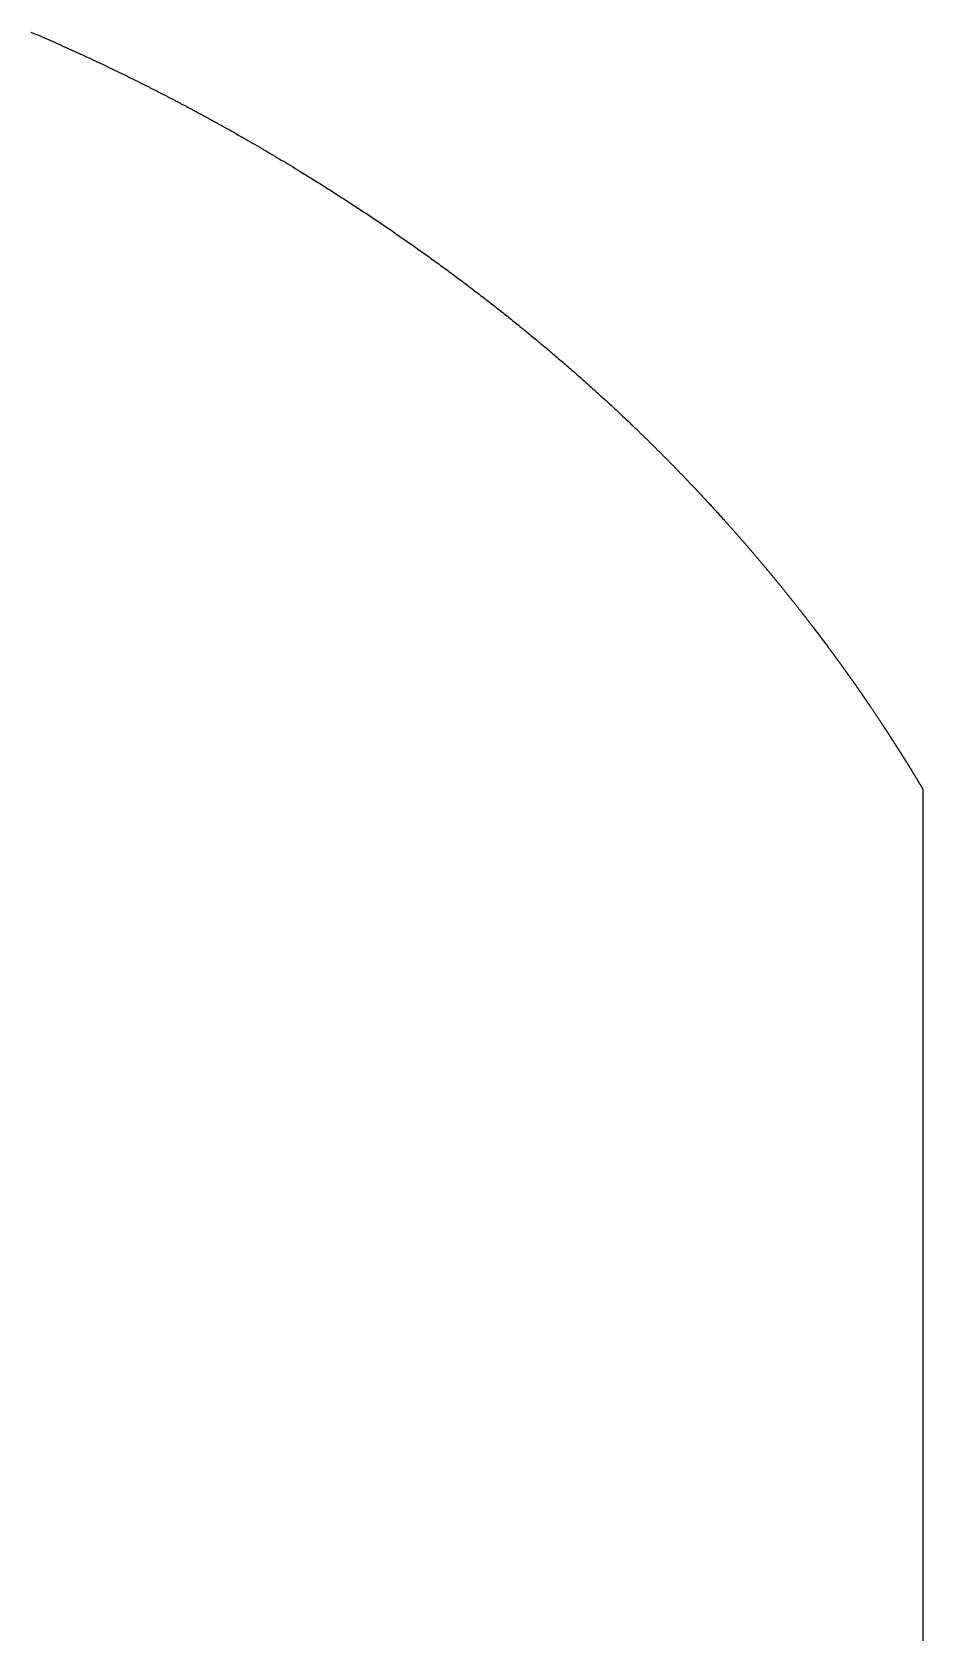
# Model space of a CAD drawing. Header units: millimetres. Extents: x 0 to 610, y 0 to 457.
# Drawn here: x 151.9 to 164, y 88.19 to 109.95 of the extents above; entities that cross this region are included whole.
import ezdxf

# ---------------------------------------------------------------- set-up
doc = ezdxf.new("R2010")
doc.units = ezdxf.units.MM
doc.layers.add('CUT_AIRCRAFT', color=7, linetype='Continuous')

msp = doc.modelspace()

# ---------------------------------------------------------------- linework, layer by layer
at = {"layer": 'CUT_AIRCRAFT'}
msp.add_lwpolyline([(151.88092, 109.95118), (151.91285, 109.93751), (151.94398, 109.92412), (151.97468, 109.91087), (152.00529, 109.89761), (152.03612, 109.88422), (152.06714, 109.8707), (152.09827, 109.85709), (152.1294, 109.84344), (152.16046, 109.82976), (152.19145, 109.81608), (152.22237, 109.80238), (152.25324, 109.78865), (152.28408, 109.7749), (152.31492, 109.7611), (152.34582, 109.74722), (152.37682, 109.73326), (152.40792, 109.71919), (152.43898, 109.70511), (152.46978, 109.69109), (152.50011, 109.67725), (152.52995, 109.6636), (152.55989, 109.64986), (152.59069, 109.63565), (152.62313, 109.62063), (152.65737, 109.60472), (152.69115, 109.58898), (152.72161, 109.57476), (152.74587, 109.56341), (152.76204, 109.55583), (152.77202, 109.55114), (152.77869, 109.548), (152.78491, 109.54505), (152.79295, 109.54126), (152.80264, 109.53668), (152.81322, 109.53169), (152.82392, 109.52664), (152.83413, 109.52181), (152.84389, 109.51718), (152.85341, 109.51267), (152.8629, 109.50816), (152.87252, 109.50359), (152.88225, 109.49896), (152.89205, 109.49429), (152.90185, 109.48962), (152.91162, 109.48496), (152.92135, 109.48031), (152.93106, 109.47567), (152.94077, 109.47102), (152.95049, 109.46637), (152.96021, 109.46171), (152.96994, 109.45704), (152.97966, 109.45236), (152.98939, 109.44769), (152.9991, 109.44301), (153.00882, 109.43833), (153.01853, 109.43364), (153.02824, 109.42896), (153.03795, 109.42426), (153.04766, 109.41957), (153.05736, 109.41487), (153.06707, 109.41016), (153.07677, 109.40545), (153.08647, 109.40074), (153.09617, 109.39602), (153.10587, 109.39131), (153.11557, 109.38658), (153.12526, 109.38185), (153.13495, 109.37712), (153.14464, 109.37239), (153.15433, 109.36765), (153.16402, 109.36291), (153.1737, 109.35816), (153.18339, 109.35341), (153.19307, 109.34866), (153.20275, 109.3439), (153.21243, 109.33914), (153.2221, 109.33438), (153.23178, 109.32961), (153.24145, 109.32484), (153.25112, 109.32006), (153.26079, 109.31528), (153.27045, 109.3105), (153.28012, 109.30572), (153.28978, 109.30093), (153.29944, 109.29613), (153.3091, 109.29133), (153.31876, 109.28653), (153.32841, 109.28173), (153.33807, 109.27692), (153.34772, 109.27211), (153.35737, 109.26729), (153.36702, 109.26247), (153.37667, 109.25765), (153.38631, 109.25282), (153.39595, 109.24799), (153.4056, 109.24315), (153.41523, 109.23832), (153.42487, 109.23347), (153.43451, 109.22863), (153.44414, 109.22378), (153.45377, 109.21893), (153.4634, 109.21407), (153.47303, 109.20921), (153.48266, 109.20434), (153.49228, 109.19948), (153.50191, 109.1946), (153.51153, 109.18973), (153.52115, 109.18485), (153.53076, 109.17997), (153.54038, 109.17508), (153.54999, 109.17019), (153.55961, 109.1653), (153.56922, 109.1604), (153.57882, 109.1555), (153.58843, 109.1506), (153.59803, 109.14569), (153.60764, 109.14078), (153.61724, 109.13586), (153.62684, 109.13094), (153.63643, 109.12602), (153.64603, 109.1211), (153.65562, 109.11617), (153.66521, 109.11123), (153.6748, 109.1063), (153.68439, 109.10136), (153.69397, 109.09641), (153.70356, 109.09146), (153.71314, 109.08651), (153.72272, 109.08156), (153.7323, 109.0766), (153.74187, 109.07164), (153.75145, 109.06667), (153.76102, 109.0617), (153.77059, 109.05673), (153.78016, 109.05175), (153.78973, 109.04677), (153.79929, 109.04179), (153.80886, 109.0368), (153.81842, 109.03181), (153.82798, 109.02681), (153.83754, 109.02181), (153.84709, 109.01681), (153.85664, 109.01181), (153.8662, 109.0068), (153.87575, 109.00178), (153.88529, 108.99677), (153.89484, 108.99175), (153.90439, 108.98672), (153.91393, 108.9817), (153.92347, 108.97667), (153.93301, 108.97163), (153.94254, 108.96659), (153.95208, 108.96155), (153.96161, 108.95651), (153.97114, 108.95146), (153.98067, 108.94641), (153.9902, 108.94135), (153.99972, 108.93629), (154.00925, 108.93123), (154.01877, 108.92616), (154.02829, 108.92109), (154.03781, 108.91602), (154.04732, 108.91094), (154.05683, 108.90586), (154.06635, 108.90078), (154.07586, 108.89569), (154.08536, 108.8906), (154.09487, 108.8855), (154.10437, 108.8804), (154.11388, 108.8753), (154.12338, 108.8702), (154.13288, 108.86509), (154.14237, 108.85997), (154.15187, 108.85486), (154.16136, 108.84974), (154.17085, 108.84461), (154.18034, 108.83949), (154.18983, 108.83436), (154.19931, 108.82922), (154.20879, 108.82408), (154.21827, 108.81894), (154.22775, 108.8138), (154.23723, 108.80865), (154.24671, 108.8035), (154.25618, 108.79834), (154.26565, 108.79318), (154.27512, 108.78802), (154.28459, 108.78286), (154.29405, 108.77769), (154.30352, 108.77251), (154.31298, 108.76734), (154.32244, 108.76216), (154.33189, 108.75698), (154.34135, 108.75179), (154.3508, 108.7466), (154.36026, 108.7414), (154.36971, 108.7362), (154.37916, 108.731), (154.38861, 108.7258), (154.39804, 108.72059), (154.40747, 108.71539), (154.41689, 108.71019), (154.42633, 108.70497), (154.4358, 108.69972), (154.4453, 108.69446), (154.45479, 108.6892), (154.46422, 108.68397), (154.47352, 108.6788), (154.48269, 108.67371), (154.49189, 108.66859), (154.50133, 108.66333), (154.51122, 108.65782), (154.52159, 108.65203), (154.53185, 108.6463), (154.5412, 108.64107), (154.54888, 108.63679), (154.55472, 108.63353), (154.56101, 108.63002), (154.57064, 108.62462), (154.58651, 108.61569), (154.61056, 108.60215), (154.64085, 108.58507), (154.67448, 108.56608), (154.70853, 108.54679), (154.74072, 108.52851), (154.77121, 108.51112), (154.80078, 108.4942), (154.83021, 108.47731), (154.86011, 108.4601), (154.89044, 108.44261), (154.92099, 108.42495), (154.95155, 108.40723), (154.98197, 108.38955), (155.01224, 108.37189), (155.04242, 108.35424), (155.07256, 108.33657), (155.10269, 108.31885), (155.13284, 108.30108), (155.16301, 108.28324), (155.19322, 108.26533), (155.22345, 108.24735), (155.25363, 108.22935), (155.28369, 108.21139), (155.31353, 108.1935), (155.34313, 108.17571), (155.37277, 108.15785), (155.40278, 108.13972), (155.43349, 108.1211), (155.46498, 108.10195), (155.49624, 108.08288), (155.52604, 108.06468), (155.5531, 108.04811), (155.57658, 108.0337), (155.59734, 108.02093), (155.61662, 108.00903), (155.63571, 107.99724), (155.65558, 107.98494), (155.67616, 107.97217), (155.69713, 107.95916), (155.71814, 107.94609), (155.73893, 107.93313), (155.7595, 107.92028), (155.77997, 107.90748), (155.80041, 107.89466), (155.82089, 107.88179), (155.84142, 107.86888), (155.86196, 107.85593), (155.8825, 107.84296), (155.90301, 107.82998), (155.92349, 107.81699), (155.94396, 107.80399), (155.96441, 107.79098), (155.98486, 107.77794), (156.0053, 107.76488), (156.02573, 107.75181), (156.04615, 107.73872), (156.06656, 107.72561), (156.08696, 107.71249), (156.10734, 107.69934), (156.12771, 107.68619), (156.14808, 107.67301), (156.16843, 107.65982), (156.18877, 107.64661), (156.2091, 107.63338), (156.22942, 107.62013), (156.24974, 107.60686), (156.27004, 107.59357), (156.29033, 107.58027), (156.31062, 107.56695), (156.33089, 107.55361), (156.35114, 107.54026), (156.37139, 107.52689), (156.39163, 107.5135), (156.41185, 107.50009), (156.43206, 107.48667), (156.45226, 107.47323), (156.47245, 107.45977), (156.49263, 107.4463), (156.5128, 107.43281), (156.53295, 107.4193), (156.5531, 107.40577), (156.57323, 107.39223), (156.59335, 107.37866), (156.61346, 107.36509), (156.63356, 107.35149), (156.65364, 107.33788), (156.67372, 107.32425), (156.69378, 107.3106), (156.71383, 107.29694), (156.73387, 107.28325), (156.75389, 107.26955), (156.77391, 107.25584), (156.79391, 107.24211), (156.8139, 107.22836), (156.83388, 107.21459), (156.85385, 107.2008), (156.87381, 107.187), (156.89376, 107.17317), (156.9137, 107.15933), (156.93363, 107.14547), (156.95354, 107.1316), (156.97344, 107.1177), (156.99333, 107.10379), (157.01321, 107.08987), (157.03307, 107.07592), (157.05293, 107.06196), (157.07277, 107.04798), (157.0926, 107.03398), (157.11241, 107.01997), (157.13222, 107.00594), (157.15201, 106.99189), (157.17179, 106.97783), (157.19156, 106.96374), (157.21132, 106.94964), (157.23106, 106.93553), (157.25079, 106.92139), (157.27051, 106.90724), (157.29021, 106.89307), (157.30991, 106.87888), (157.32959, 106.86468), (157.34926, 106.85046), (157.36891, 106.83622), (157.38856, 106.82197), (157.40819, 106.80769), (157.42781, 106.7934), (157.44741, 106.77909), (157.467, 106.76477), (157.48659, 106.75043), (157.50615, 106.73607), (157.52571, 106.72169), (157.54526, 106.70729), (157.56479, 106.69288), (157.58431, 106.67845), (157.60381, 106.664), (157.6233, 106.64954), (157.64278, 106.63506), (157.66225, 106.62056), (157.6817, 106.60604), (157.70115, 106.59151), (157.72057, 106.57695), (157.73999, 106.56239), (157.75939, 106.5478), (157.77878, 106.5332), (157.79816, 106.51857), (157.81752, 106.50394), (157.83687, 106.48928), (157.8562, 106.47461), (157.87553, 106.45992), (157.89484, 106.44521), (157.91413, 106.43048), (157.93342, 106.41574), (157.95269, 106.40098), (157.97194, 106.3862), (157.99119, 106.37141), (158.01042, 106.3566), (158.02963, 106.34177), (158.04884, 106.32692), (158.06803, 106.31205), (158.0872, 106.29717), (158.10636, 106.28227), (158.12551, 106.26736), (158.14464, 106.25243), (158.16376, 106.23748), (158.18286, 106.22251), (158.20196, 106.20753), (158.22103, 106.19252), (158.2401, 106.1775), (158.25915, 106.16247), (158.27818, 106.14741), (158.2972, 106.13234), (158.31621, 106.11725), (158.33521, 106.10214), (158.35419, 106.08702), (158.37315, 106.07188), (158.39211, 106.05672), (158.41105, 106.04154), (158.42997, 106.02635), (158.44888, 106.01114), (158.46778, 105.99591), (158.48666, 105.98066), (158.50553, 105.9654), (158.52438, 105.95011), (158.54322, 105.93481), (158.56204, 105.9195), (158.58085, 105.90416), (158.59965, 105.88881), (158.61843, 105.87344), (158.6372, 105.85805), (158.65595, 105.84265), (158.67469, 105.82722), (158.69342, 105.81178), (158.71212, 105.79633), (158.73081, 105.78085), (158.74949, 105.76537), (158.76815, 105.74986), (158.78679, 105.73434), (158.80542, 105.7188), (158.82403, 105.70324), (158.84263, 105.68767), (158.86122, 105.67207), (158.87979, 105.65646), (158.89834, 105.64083), (158.91688, 105.62519), (158.93541, 105.60953), (158.95391, 105.59385), (158.9724, 105.57815), (158.99089, 105.56243), (159.00936, 105.54669), (159.02782, 105.53093), (159.04627, 105.51514), (159.06469, 105.49936), (159.08307, 105.48358), (159.1014, 105.46781), (159.11972, 105.45201), (159.13808, 105.43615), (159.15653, 105.42018), (159.17509, 105.40408), (159.1936, 105.38799), (159.21188, 105.37207), (159.22975, 105.35649), (159.24717, 105.34128), (159.26467, 105.32596), (159.28296, 105.30991), (159.30272, 105.29252), (159.32442, 105.27339), (159.3476, 105.25292), (159.37155, 105.23171), (159.39558, 105.21038), (159.41915, 105.18941), (159.44229, 105.16876), (159.46519, 105.14827), (159.48803, 105.12778), (159.51096, 105.10715), (159.53397, 105.08641), (159.55702, 105.06557), (159.58005, 105.0447), (159.60304, 105.02382), (159.62596, 105.00293), (159.64884, 104.98205), (159.67165, 104.96116), (159.69442, 104.94026), (159.71718, 104.91932), (159.73996, 104.89829), (159.76282, 104.87714), (159.78576, 104.85586), (159.80865, 104.83457), (159.8313, 104.81345), (159.85356, 104.79265), (159.87538, 104.77222), (159.89728, 104.75166), (159.91989, 104.73035), (159.94386, 104.70769), (159.96932, 104.68354), (159.99439, 104.65971), (160.01665, 104.63852), (160.03371, 104.62226), (160.04397, 104.61247), (160.04903, 104.60763), (160.05131, 104.60544), (160.05321, 104.6036), (160.05664, 104.60031), (160.06146, 104.59568), (160.06703, 104.59035), (160.07269, 104.58492), (160.07794, 104.57988), (160.08282, 104.57519), (160.0875, 104.57069), (160.09215, 104.56622), (160.0969, 104.56164), (160.10176, 104.55696), (160.10667, 104.55223), (160.11158, 104.54749), (160.11647, 104.54278), (160.12132, 104.5381), (160.12616, 104.53342), (160.131, 104.52875), (160.13584, 104.52406), (160.14069, 104.51937), (160.14554, 104.51468), (160.15039, 104.50998), (160.15524, 104.50528), (160.16008, 104.50058), (160.16492, 104.49589), (160.16976, 104.49119), (160.1746, 104.48649), (160.17944, 104.48179), (160.18428, 104.47708), (160.18912, 104.47238), (160.19395, 104.46767), (160.19878, 104.46296), (160.20362, 104.45825), (160.20845, 104.45354), (160.21328, 104.44883), (160.2181, 104.44412), (160.22293, 104.4394), (160.22775, 104.43468), (160.23258, 104.42997), (160.2374, 104.42525), (160.24222, 104.42053), (160.24704, 104.41581), (160.25186, 104.41108), (160.25668, 104.40636), (160.26149, 104.40163), (160.26631, 104.39691), (160.27112, 104.39218), (160.27593, 104.38745), (160.28075, 104.38272), (160.28555, 104.37798), (160.29036, 104.37325), (160.29517, 104.36851), (160.29997, 104.36378), (160.30478, 104.35904), (160.30958, 104.3543), (160.31438, 104.34956), (160.31918, 104.34482), (160.32398, 104.34007), (160.32878, 104.33533), (160.33357, 104.33058), (160.33837, 104.32584), (160.34316, 104.32109), (160.34795, 104.31634), (160.35274, 104.31159), (160.35753, 104.30683), (160.36232, 104.30208), (160.36711, 104.29732), (160.37189, 104.29257), (160.37668, 104.28781), (160.38146, 104.28305), (160.38624, 104.27829), (160.39102, 104.27352), (160.3958, 104.26876), (160.40058, 104.264), (160.40535, 104.25923), (160.41013, 104.25446), (160.4149, 104.24969), (160.41967, 104.24492), (160.42444, 104.24015), (160.42921, 104.23538), (160.43398, 104.2306), (160.43875, 104.22583), (160.44351, 104.22105), (160.44828, 104.21627), (160.45304, 104.21149), (160.4578, 104.20671), (160.46256, 104.20193), (160.46732, 104.19714), (160.47208, 104.19236), (160.47683, 104.18757), (160.48159, 104.18278), (160.48634, 104.178), (160.49109, 104.17321), (160.49584, 104.16841), (160.50059, 104.16362), (160.50534, 104.15883), (160.51008, 104.15403), (160.51483, 104.14923), (160.51957, 104.14443), (160.52431, 104.13963), (160.52906, 104.13483), (160.5338, 104.13003), (160.53853, 104.12523), (160.54327, 104.12042), (160.54801, 104.11561), (160.55274, 104.11081), (160.55747, 104.106), (160.5622, 104.10119), (160.56693, 104.09638), (160.57166, 104.09156), (160.57639, 104.08675), (160.58112, 104.08193), (160.58584, 104.07711), (160.59056, 104.0723), (160.59529, 104.06748), (160.60001, 104.06266), (160.60473, 104.05783), (160.60944, 104.05301), (160.61416, 104.04818), (160.61888, 104.04336), (160.62359, 104.03853), (160.6283, 104.0337), (160.63301, 104.02887), (160.63772, 104.02404), (160.64243, 104.01921), (160.64714, 104.01437), (160.65184, 104.00954), (160.65655, 104.0047), (160.66125, 103.99986), (160.66595, 103.99502), (160.67065, 103.99018), (160.67535, 103.98534), (160.68005, 103.98049), (160.68475, 103.97565), (160.68944, 103.9708), (160.69413, 103.96596), (160.69883, 103.96111), (160.70352, 103.95626), (160.70821, 103.95141), (160.71289, 103.94655), (160.71758, 103.9417), (160.72227, 103.93684), (160.72695, 103.93199), (160.73163, 103.92713), (160.73631, 103.92227), (160.74099, 103.91741), (160.74567, 103.91255), (160.75035, 103.90768), (160.75503, 103.90282), (160.7597, 103.89795), (160.76437, 103.89309), (160.76904, 103.88822), (160.77371, 103.88335), (160.77838, 103.87848), (160.78305, 103.8736), (160.78772, 103.86873), (160.79238, 103.86386), (160.79705, 103.85898), (160.80171, 103.8541), (160.80637, 103.84922), (160.81103, 103.84434), (160.81568, 103.83946), (160.82034, 103.83458), (160.825, 103.8297), (160.82965, 103.82481), (160.8343, 103.81992), (160.83895, 103.81503), (160.84361, 103.81014), (160.84825, 103.80525), (160.8529, 103.80036), (160.85754, 103.79548), (160.86218, 103.79059), (160.86682, 103.78569), (160.87147, 103.78078), (160.87613, 103.77586), (160.88079, 103.77094), (160.88543, 103.76604), (160.89002, 103.76118), (160.89458, 103.75636), (160.89914, 103.75153), (160.90378, 103.74662), (160.90855, 103.74156), (160.91348, 103.73634), (160.91837, 103.73115), (160.92297, 103.72626), (160.92706, 103.72192), (160.93058, 103.71819), (160.93423, 103.71431), (160.93892, 103.70932), (160.94555, 103.70226), (160.95471, 103.69249), (160.96581, 103.68064), (160.97794, 103.66769), (160.9902, 103.65458), (161.00188, 103.64206), (161.01303, 103.6301), (161.0239, 103.61842), (161.03472, 103.60678), (161.04569, 103.59496), (161.05678, 103.58299), (161.06795, 103.57093), (161.07911, 103.55886), (161.09023, 103.54681), (161.10131, 103.5348), (161.11235, 103.52281), (161.12338, 103.51082), (161.1344, 103.49881), (161.14542, 103.48679), (161.15645, 103.47474), (161.16751, 103.46266), (161.17858, 103.45053), (161.18963, 103.43841), (161.20062, 103.42634), (161.21151, 103.41438), (161.22228, 103.40252), (161.23308, 103.39062), (161.24405, 103.3785), (161.25538, 103.36598), (161.26709, 103.35301), (161.27869, 103.34014), (161.28958, 103.32806), (161.29912, 103.31746), (161.30691, 103.3088), (161.31336, 103.30161), (161.31909, 103.29522), (161.32473, 103.28893), (161.33075, 103.2822), (161.33713, 103.27507), (161.3437, 103.26773), (161.35029, 103.26036), (161.35678, 103.2531), (161.36316, 103.24594), (161.36949, 103.23884), (161.37581, 103.23174), (161.38216, 103.22461), (161.38853, 103.21745), (161.39491, 103.21027), (161.40129, 103.20309), (161.40766, 103.19591), (161.41401, 103.18874), (161.42037, 103.18157), (161.42672, 103.1744), (161.43306, 103.16722), (161.43941, 103.16004), (161.44576, 103.15285), (161.4521, 103.14566), (161.45844, 103.13847), (161.46477, 103.13128), (161.47111, 103.12408), (161.47743, 103.11689), (161.48376, 103.10969), (161.49009, 103.10248), (161.49641, 103.09528), (161.50273, 103.08807), (161.50904, 103.08086), (161.51535, 103.07365), (161.52166, 103.06643), (161.52797, 103.05921), (161.53428, 103.05199), (161.54058, 103.04477), (161.54688, 103.03755), (161.55317, 103.03032), (161.55947, 103.02309), (161.56576, 103.01585), (161.57204, 103.00862), (161.57833, 103.00138), (161.58461, 102.99414), (161.59089, 102.9869), (161.59716, 102.97965), (161.60344, 102.9724), (161.60971, 102.96515), (161.61597, 102.9579), (161.62224, 102.95064), (161.6285, 102.94338), (161.63476, 102.93612), (161.64101, 102.92886), (161.64726, 102.92159), (161.65351, 102.91433), (161.65976, 102.90706), (161.666, 102.89978), (161.67224, 102.89251), (161.67848, 102.88523), (161.68472, 102.87795), (161.69095, 102.87066), (161.69718, 102.86338), (161.7034, 102.85609), (161.70963, 102.8488), (161.71585, 102.84151), (161.72207, 102.83421), (161.72828, 102.82691), (161.73449, 102.81961), (161.7407, 102.81231), (161.74691, 102.805), (161.75311, 102.79769), (161.75931, 102.79038), (161.76551, 102.78307), (161.7717, 102.77575), (161.7779, 102.76844), (161.78408, 102.76112), (161.79027, 102.75379), (161.79645, 102.74647), (161.80263, 102.73914), (161.80881, 102.73181), (161.81498, 102.72448), (161.82115, 102.71714), (161.82732, 102.7098), (161.83349, 102.70246), (161.83965, 102.69512), (161.84581, 102.68777), (161.85197, 102.68043), (161.85812, 102.67308), (161.86427, 102.66572), (161.87042, 102.65837), (161.87656, 102.65101), (161.8827, 102.64365), (161.88884, 102.63629), (161.89498, 102.62892), (161.90111, 102.62155), (161.90724, 102.61418), (161.91337, 102.60681), (161.91949, 102.59944), (161.92561, 102.59206), (161.93173, 102.58468), (161.93784, 102.5773), (161.94396, 102.56991), (161.95007, 102.56253), (161.95617, 102.55514), (161.96228, 102.54774), (161.96838, 102.54035), (161.97447, 102.53295), (161.98057, 102.52555), (161.98666, 102.51815), (161.99275, 102.51075), (161.99883, 102.50334), (162.00491, 102.49593), (162.01099, 102.48852), (162.01707, 102.48111), (162.02314, 102.47369), (162.02921, 102.46627), (162.03528, 102.45885), (162.04135, 102.45143), (162.04741, 102.444), (162.05347, 102.43657), (162.05952, 102.42914), (162.06557, 102.42171), (162.07162, 102.41427), (162.07767, 102.40683), (162.08371, 102.39939), (162.08975, 102.39195), (162.09579, 102.3845), (162.10183, 102.37705), (162.10786, 102.3696), (162.11389, 102.36215), (162.11991, 102.3547), (162.12593, 102.34724), (162.13195, 102.33978), (162.13797, 102.33232), (162.14398, 102.32485), (162.14999, 102.31738), (162.156, 102.30991), (162.162, 102.30244), (162.16801, 102.29497), (162.174, 102.28749), (162.18, 102.28001), (162.18599, 102.27253), (162.19198, 102.26504), (162.19797, 102.25756), (162.20395, 102.25007), (162.20993, 102.24258), (162.21591, 102.23508), (162.22188, 102.22759), (162.22785, 102.22009), (162.23382, 102.21259), (162.23979, 102.20508), (162.24575, 102.19758), (162.25171, 102.19007), (162.25766, 102.18256), (162.26361, 102.17505), (162.26956, 102.16753), (162.27551, 102.16001), (162.28145, 102.15249), (162.2874, 102.14497), (162.29333, 102.13744), (162.29927, 102.12992), (162.3052, 102.12239), (162.31113, 102.11486), (162.31705, 102.10732), (162.32297, 102.09979), (162.32889, 102.09225), (162.33481, 102.0847), (162.34072, 102.07716), (162.34663, 102.06961), (162.35254, 102.06206), (162.35844, 102.05451), (162.36434, 102.04696), (162.37023, 102.03941), (162.37613, 102.03185), (162.38202, 102.02429), (162.38792, 102.01671), (162.39381, 102.00913), (162.3997, 102.00157), (162.40556, 101.99402), (162.4114, 101.98649), (162.41724, 101.97896), (162.42311, 101.97138), (162.42904, 101.96372), (162.43504, 101.95596), (162.44102, 101.94822), (162.44687, 101.94065), (162.45248, 101.93337), (162.45784, 101.92643), (162.46325, 101.9194), (162.46913, 101.91176), (162.47587, 101.90299), (162.48373, 101.89274), (162.49246, 101.88136), (162.50165, 101.86938), (162.51089, 101.8573), (162.51987, 101.84555), (162.52861, 101.8341), (162.53722, 101.8228), (162.5458, 101.81152), (162.55445, 101.80015), (162.56315, 101.78869), (162.57187, 101.77718), (162.5806, 101.76566), (162.5893, 101.75415), (162.59798, 101.74266), (162.60664, 101.73118), (162.61529, 101.71971), (162.62392, 101.70824), (162.63255, 101.69676), (162.64119, 101.68525), (162.64986, 101.67368), (162.65856, 101.66206), (162.66723, 101.65045), (162.67584, 101.63893), (162.68432, 101.62756), (162.69266, 101.61637), (162.70102, 101.60513), (162.70962, 101.59355), (162.71866, 101.58136), (162.72819, 101.56849), (162.7376, 101.55578), (162.74609, 101.54429), (162.7529, 101.53507), (162.75749, 101.52884), (162.76041, 101.52489), (162.76242, 101.52216), (162.76431, 101.51959), (162.76669, 101.51635), (162.76952, 101.5125), (162.7726, 101.50832), (162.77571, 101.50409), (162.77868, 101.50005), (162.78153, 101.49617), (162.78432, 101.49237), (162.78709, 101.48859), (162.7899, 101.48476), (162.79275, 101.48088), (162.79561, 101.47698), (162.79847, 101.47308), (162.80132, 101.46918), (162.80416, 101.4653), (162.80699, 101.46143), (162.80983, 101.45755), (162.81266, 101.45367), (162.8155, 101.44979), (162.81834, 101.44591), (162.82117, 101.44202), (162.82401, 101.43814), (162.82684, 101.43425), (162.82968, 101.43037), (162.83251, 101.42648), (162.83534, 101.42259), (162.83817, 101.41871), (162.841, 101.41482), (162.84383, 101.41093), (162.84666, 101.40704), (162.84949, 101.40315), (162.85231, 101.39926), (162.85514, 101.39537), (162.85796, 101.39148), (162.86079, 101.38759), (162.86361, 101.38369), (162.86643, 101.3798), (162.86926, 101.37591), (162.87208, 101.37201), (162.8749, 101.36812), (162.87772, 101.36422), (162.88054, 101.36032), (162.88335, 101.35643), (162.88617, 101.35253), (162.88899, 101.34863), (162.8918, 101.34473), (162.89462, 101.34083), (162.89743, 101.33693), (162.90024, 101.33303), (162.90306, 101.32913), (162.90587, 101.32523), (162.90868, 101.32133), (162.91149, 101.31743), (162.9143, 101.31352), (162.91711, 101.30962), (162.91991, 101.30571), (162.92272, 101.30181), (162.92552, 101.2979), (162.92833, 101.294), (162.93113, 101.29009), (162.93394, 101.28618), (162.93674, 101.28228), (162.93954, 101.27837), (162.94234, 101.27446), (162.94514, 101.27055), (162.94794, 101.26664), (162.95074, 101.26273), (162.95354, 101.25882), (162.95633, 101.2549), (162.95913, 101.25099), (162.96193, 101.24708), (162.96472, 101.24316), (162.96751, 101.23925), (162.97031, 101.23533), (162.9731, 101.23142), (162.97589, 101.2275), (162.97868, 101.22359), (162.98147, 101.21967), (162.98426, 101.21575), (162.98704, 101.21183), (162.98983, 101.20791), (162.99262, 101.20399), (162.9954, 101.20007), (162.99819, 101.19615), (163.00097, 101.19223), (163.00375, 101.18831), (163.00654, 101.18439), (163.00932, 101.18046), (163.0121, 101.17654), (163.01488, 101.17261), (163.01766, 101.16869), (163.02043, 101.16476), (163.02321, 101.16084), (163.02599, 101.15691), (163.02876, 101.15298), (163.03154, 101.14906), (163.03431, 101.14513), (163.03708, 101.1412), (163.03986, 101.13727), (163.04263, 101.13334), (163.0454, 101.12941), (163.04817, 101.12548), (163.05094, 101.12155), (163.0537, 101.11761), (163.05647, 101.11368), (163.05924, 101.10975), (163.062, 101.10581), (163.06477, 101.10188), (163.06753, 101.09794), (163.0703, 101.09401), (163.07306, 101.09007), (163.07582, 101.08613), (163.07858, 101.08219), (163.08134, 101.07826), (163.0841, 101.07432), (163.08686, 101.07038), (163.08961, 101.06644), (163.09237, 101.0625), (163.09513, 101.05856), (163.09788, 101.05462), (163.10064, 101.05067), (163.10339, 101.04673), (163.10614, 101.04279), (163.10889, 101.03884), (163.11164, 101.0349), (163.11439, 101.03095), (163.11714, 101.02701), (163.11989, 101.02306), (163.12264, 101.01911), (163.12539, 101.01517), (163.12813, 101.01122), (163.13088, 101.00727), (163.13362, 101.00332), (163.13636, 100.99937), (163.13911, 100.99542), (163.14185, 100.99147), (163.14459, 100.98752), (163.14733, 100.98357), (163.15007, 100.97961), (163.15281, 100.97566), (163.15554, 100.97171), (163.15828, 100.96775), (163.16102, 100.9638), (163.16375, 100.95984), (163.16649, 100.95589), (163.16922, 100.95193), (163.17195, 100.94797), (163.17468, 100.94402), (163.17742, 100.94006), (163.18015, 100.9361), (163.18287, 100.93214), (163.1856, 100.92818), (163.18833, 100.92422), (163.19106, 100.92026), (163.19378, 100.9163), (163.19651, 100.91233), (163.19923, 100.90837), (163.20196, 100.90441), (163.20468, 100.90044), (163.2074, 100.89648), (163.21012, 100.89251), (163.21284, 100.88855), (163.21556, 100.88458), (163.21828, 100.88062), (163.221, 100.87665), (163.22371, 100.87268), (163.22643, 100.86871), (163.22915, 100.86474), (163.23186, 100.86077), (163.23457, 100.85681), (163.23728, 100.85284), (163.23999, 100.84887), (163.24271, 100.84489), (163.24543, 100.84091), (163.24814, 100.83692), (163.25085, 100.83295), (163.25354, 100.829), (163.25622, 100.82507), (163.2589, 100.82113), (163.2616, 100.81715), (163.26437, 100.81309), (163.26719, 100.80895), (163.26999, 100.80482), (163.27268, 100.80085), (163.27517, 100.79718), (163.27744, 100.79385), (163.27976, 100.79043), (163.28248, 100.78641), (163.28597, 100.78126), (163.29045, 100.77464), (163.2957, 100.76689), (163.30135, 100.75853), (163.30705, 100.75009), (163.31252, 100.74198), (163.31779, 100.73417), (163.32294, 100.72652), (163.32808, 100.71889), (163.33327, 100.71117), (163.33851, 100.70336), (163.34378, 100.69551), (163.34905, 100.68765), (163.35431, 100.67981), (163.35954, 100.67199), (163.36477, 100.66418), (163.36998, 100.65638), (163.37519, 100.64858), (163.3804, 100.64076), (163.38562, 100.63293), (163.39086, 100.62507), (163.3961, 100.61719), (163.40133, 100.60931), (163.40654, 100.60148), (163.41168, 100.59373), (163.41676, 100.58607), (163.42185, 100.57839), (163.42704, 100.57053), (163.43245, 100.56236), (163.43808, 100.55383), (163.44365, 100.54538), (163.4488, 100.53757), (163.45317, 100.53095), (163.45651, 100.52588), (163.45906, 100.52199), (163.4612, 100.51875), (163.46328, 100.51558), (163.46559, 100.51207), (163.4681, 100.50824), (163.47073, 100.50423), (163.47338, 100.50021), (163.47596, 100.49627), (163.47848, 100.49243), (163.48097, 100.48862), (163.48346, 100.48482), (163.48596, 100.481), (163.48848, 100.47716), (163.49101, 100.4733), (163.49353, 100.46943), (163.49605, 100.46558), (163.49857, 100.46173), (163.50108, 100.45788), (163.50359, 100.45404), (163.50611, 100.45019), (163.50862, 100.44634), (163.51113, 100.44248), (163.51364, 100.43863), (163.51615, 100.43478), (163.51866, 100.43092), (163.52117, 100.42707), (163.52368, 100.42321), (163.52618, 100.41936), (163.52869, 100.4155), (163.5312, 100.41165), (163.5337, 100.40779), (163.5362, 100.40393), (163.53871, 100.40008), (163.54121, 100.39622), (163.54371, 100.39236), (163.54621, 100.3885), (163.54871, 100.38464), (163.55121, 100.38078), (163.55371, 100.37692), (163.55621, 100.37306), (163.5587, 100.3692), (163.5612, 100.36534), (163.56369, 100.36147), (163.56619, 100.35761), (163.56868, 100.35375), (163.57118, 100.34988), (163.57367, 100.34602), (163.57616, 100.34215), (163.57865, 100.33829), (163.58114, 100.33442), (163.58363, 100.33055), (163.58612, 100.32669), (163.5886, 100.32282), (163.59109, 100.31895), (163.59358, 100.31508), (163.59606, 100.31121), (163.59855, 100.30734), (163.60103, 100.30347), (163.60351, 100.2996), (163.60599, 100.29573), (163.60848, 100.29186), (163.61096, 100.28799), (163.61344, 100.28412), (163.61591, 100.28024), (163.61839, 100.27637), (163.62087, 100.2725), (163.62335, 100.26862), (163.62582, 100.26475), (163.6283, 100.26087), (163.63077, 100.25699), (163.63325, 100.25312), (163.63572, 100.24924), (163.63819, 100.24536), (163.64066, 100.24148), (163.64313, 100.23761), (163.6456, 100.23373), (163.64807, 100.22985), (163.65054, 100.22597), (163.653, 100.22209), (163.65547, 100.2182), (163.65794, 100.21432), (163.6604, 100.21044), (163.66287, 100.20656), (163.66533, 100.20268), (163.66779, 100.19879), (163.67025, 100.19491), (163.67271, 100.19102), (163.67517, 100.18714), (163.67763, 100.18325), (163.68009, 100.17937), (163.68255, 100.17548), (163.68501, 100.17159), (163.68746, 100.1677), (163.68992, 100.16382), (163.69237, 100.15993), (163.69483, 100.15604), (163.69728, 100.15215), (163.69973, 100.14826), (163.70218, 100.14437), (163.70463, 100.14048), (163.70708, 100.13659), (163.70953, 100.13269), (163.71198, 100.1288), (163.71443, 100.12491), (163.71688, 100.12101), (163.71932, 100.11712), (163.72177, 100.11323), (163.72421, 100.10933), (163.72665, 100.10544), (163.7291, 100.10154), (163.73154, 100.09764), (163.73398, 100.09375), (163.73642, 100.08985), (163.73886, 100.08595), (163.7413, 100.08205), (163.74374, 100.07815), (163.74617, 100.07425), (163.74861, 100.07035), (163.75105, 100.06645), (163.75348, 100.06255), (163.75592, 100.05865), (163.75835, 100.05475), (163.76078, 100.05085), (163.76321, 100.04694), (163.76564, 100.04304), (163.76807, 100.03914), (163.7705, 100.03523), (163.77293, 100.03133), (163.77536, 100.02742), (163.77779, 100.02352), (163.78021, 100.01961), (163.78264, 100.0157), (163.78506, 100.01179), (163.78749, 100.00789), (163.78991, 100.00398), (163.79233, 100.00007), (163.79475, 99.99616), (163.79717, 99.99225), (163.79959, 99.98834), (163.80201, 99.98443), (163.80443, 99.98052), (163.80685, 99.97661), (163.80926, 99.97269), (163.81168, 99.96878), (163.8141, 99.96487), (163.81651, 99.96095), (163.81892, 99.95704), (163.82134, 99.95313), (163.82375, 99.94921), (163.82616, 99.94529), (163.82857, 99.94138), (163.83098, 99.93746), (163.83339, 99.93354), (163.83579, 99.92963), (163.8382, 99.92571), (163.84061, 99.92179), (163.84301, 99.91787), (163.84542, 99.91395), (163.84782, 99.91003), (163.85023, 99.90611), (163.85263, 99.90219), (163.85503, 99.89827), (163.85743, 99.89435), (163.85983, 99.89042), (163.86223, 99.8865), (163.86463, 99.88258), (163.86702, 99.87865), (163.86942, 99.87473), (163.87182, 99.8708), (163.87421, 99.86688), (163.87661, 99.86295), (163.879, 99.85903), (163.88139, 99.8551), (163.88378, 99.85117), (163.88618, 99.84725), (163.88857, 99.84332), (163.89095, 99.83939), (163.89334, 99.83546), (163.89573, 99.83153), (163.89812, 99.8276), (163.9005, 99.82367), (163.90289, 99.81974), (163.90527, 99.81581), (163.90766, 99.81187), (163.91004, 99.80794), (163.91242, 99.80401), (163.91481, 99.80007), (163.91719, 99.79614), (163.91957, 99.7922), (163.92194, 99.78827), (163.92432, 99.78433), (163.9267, 99.7804), (163.92908, 99.77646), (163.93145, 99.77253), (163.93383, 99.76859), (163.9362, 99.76465), (163.93858, 99.76071), (163.94095, 99.75677), (163.94332, 99.75283), (163.94569, 99.74889), (163.94806, 99.74495), (163.95043, 99.74101), (163.9528, 99.73707), (163.95517, 99.73313), (163.95753, 99.72919), (163.9599, 99.72524), (163.96226, 99.7213), (163.96463, 99.71736), (163.96699, 99.71341), (163.96936, 99.70947), (163.97172, 99.70552), (163.97408, 99.70158), (163.97644, 99.69763), (163.9788, 99.69368), (163.98116, 99.68974), (163.98352, 99.68579), (163.98587, 99.68184), (163.98823, 99.67789), (163.99059, 99.67394), (163.99294, 99.67), (163.99529, 99.66605), (163.99765, 99.66209), (164, 99.65814), (164, 79.10953)], dxfattribs=at)

doc.saveas('drawing.dxf')
